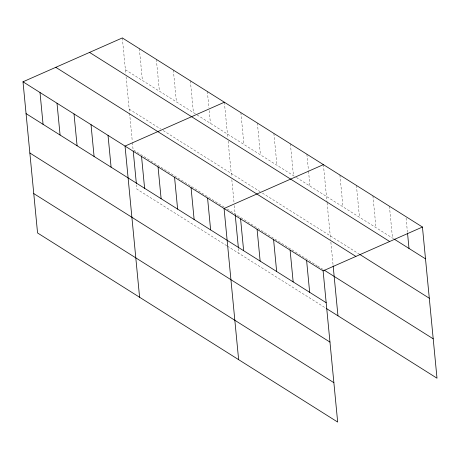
<?xml version="1.0" encoding="UTF-8"?>
<svg xmlns="http://www.w3.org/2000/svg" width="460" height="460" viewBox="0 0 460 460"><rect width="100%" height="100%" fill="white"/><g stroke="black" fill="none" stroke-linecap="round" stroke-linejoin="round"><path stroke-width="0.34" stroke-dasharray="2.3 1.72" d="M125.396 69.753L196.46 114.528M197.064 114.914L295.815 177.134M296.407 177.508L393.674 238.797M129.191 109.141L160.77 129.041M163.202 130.571L260.113 191.636M262.47 193.119L359.151 254.041M224.204 207.126L133.095 149.724L132.353 142.025M227.24 209.041L267.559 234.445M268.145 234.818L317.078 265.644M317.664 266.018L323.558 269.733M226.78 245.749L136.89 189.112L136.482 184.891M227.389 246.134L325.582 308.004M406.077 218.046L407.502 232.898M389.43 206.235L392.495 238.05M372.928 195.833L375.987 227.654M356.419 185.432L359.484 217.252M339.911 175.03L342.976 206.85M323.409 164.634L327.014 202.078M327.083 202.779L330.602 239.338M330.872 242.132L333.092 265.224M306.9 154.232L308.464 170.493M308.534 171.201L309.965 186.053M290.392 143.83L293.457 175.651M273.89 133.429L276.954 165.249M257.381 123.033L260.446 154.847M240.879 112.631L243.938 144.451M224.371 102.229L227.844 138.27M228.114 141.082L231.495 176.232M231.834 179.733L234.054 202.82M234.324 205.62L235.135 214.015M238.452 248.48L238.93 253.402M207.362 91.511L208.932 107.778M209.202 110.607L210.427 123.332M190.359 80.799L193.424 112.62M173.351 70.081L176.416 101.901M156.348 59.369L159.407 91.189M139.34 48.651L142.404 80.471M122.331 37.938L125.804 73.974M126.074 76.791L129.524 112.642M129.593 113.338L132.29 141.329"/><path stroke-width="0.69" d="M23 81.794L323.11 270.888L337.669 422.061L37.559 232.967L23 81.794L122.331 37.938L422.441 227.033L437 378.206L326.174 308.378M224.371 102.229L125.039 146.084L139.593 297.258M323.409 164.634L224.072 208.489L238.631 359.662M323.11 270.888L422.441 227.033M394.266 239.165L425.506 258.853M89.55 52.411L389.666 241.506M359.737 254.409L429.301 298.241M55.781 67.321L355.891 256.415M324.15 270.106L433.205 338.819M26.065 113.614L326.174 302.709M29.854 152.996L329.969 342.096M33.764 193.579L333.874 382.68M407.572 233.605L409.003 248.452M333.161 265.926L337.962 315.807M306.607 260.492L309.666 292.307M290.099 250.09L293.164 281.911M273.591 239.689L276.655 271.509M257.088 229.287L260.147 261.108M240.58 218.891L243.645 250.706M235.204 214.722L238.383 247.779M207.569 198.087L210.634 229.908M191.061 187.686L194.126 219.506M174.558 177.29L177.617 209.105M158.05 166.888L161.115 198.708M141.542 156.486L144.607 188.307M133.233 151.127L136.35 183.482M108.031 135.372L111.096 167.187M91.022 124.654L94.087 156.475M74.02 113.936L77.084 145.757M57.011 103.224L60.076 135.044M40.008 92.506L43.068 124.326"/></g></svg>
